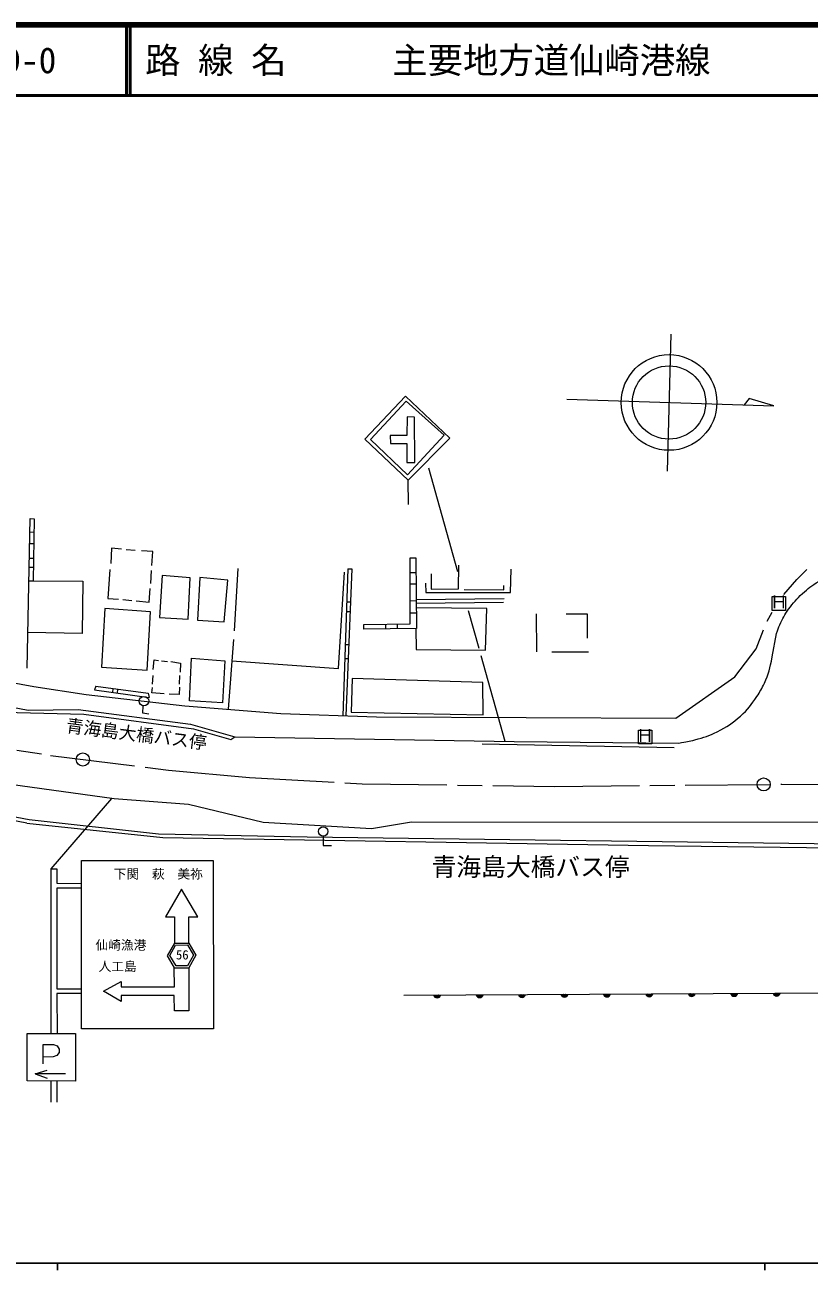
# Model space of a CAD drawing. Units: millimetres on the paper, with parts at other scales. Extents: x 40 to 680, y 20 to 380.
# Drawn here: x 163.4 to 274.3, y 204 to 380 of the extents above; entities that cross this region are included whole.
import ezdxf
from ezdxf.enums import TextEntityAlignment as Align

# ---------------------------------------------------------------- set-up
doc = ezdxf.new("R2010")
doc.units = ezdxf.units.MM
doc.linetypes.add('CHAIN', pattern=[18.5, 12, -1.5, 3.5, -1.5])
for name, color, linetype, lineweight in [('M-BGD', 7, 'Continuous', 13), ('M-BMK', 2, 'CHAIN', 13), ('M-TTL', 2, 'Continuous', 140), ('M-TTL-BAND', 7, 'Continuous', 25), ('M-TTL-LINE', 7, 'Continuous', 50), ('M-TTL-TXT', 7, 'Continuous', 13), ('M-WORK', 1, 'Continuous', 13)]:
    doc.layers.add(name, color=color, linetype=linetype, lineweight=lineweight)
doc.styles.add('ＭＳ ゴシック', font='')
doc.styles.get('ＭＳ ゴシック').set_extended_font_data('MS Gothic')

msp = doc.modelspace()

# ---------------------------------------------------------------- linework, layer by layer
at = {"layer": 'M-BGD'}
for centre, radius in [((171.577, 276.178), 0.932), ((267.843, 272.645), 0.926)]:
    msp.add_circle(centre, radius, dxfattribs=at)
at = {"layer": 'M-BMK'}
for p, q in [((166.993, 276.744), (183.682, 274.684)), ((183.682, 274.684), (195.121, 273.632)), ((195.121, 273.632), (211.057, 272.734)), ((211.057, 272.734), (238.267, 272.373)), ((238.267, 272.373), (270.404, 272.668))]:
    msp.add_line(p, q, dxfattribs=at)
at = {"layer": 'M-BMK', "linetype": 'Continuous'}
for p, q in [((164.01, 267.637), (129.481, 274.125)), ((163.634, 267.152), (135.119, 272.765))]:
    msp.add_line(p, q, dxfattribs=at)
at = {"layer": 'M-BMK'}
for points in [[(73.753, 293.74), (86.218, 291.418), (117.014, 285.839), (148.938, 279.656), (166.993, 276.744)], [(270.404, 272.668), (322.821, 272.301), (334.06, 272.166)]]:
    msp.add_lwpolyline(points, dxfattribs=at)
at = {"layer": 'M-TTL'}
msp.add_line((680, 380), (40, 380), dxfattribs=at)
at = {"layer": 'M-TTL-BAND'}
for p, q in [((40, 205), (579, 205)), ((168, 205), (168, 204)), ((268, 205), (268, 204))]:
    msp.add_line(p, q, dxfattribs=at)
at = {"layer": 'M-TTL-LINE'}
for p, q in [((177.75, 380), (177.75, 370)), ((178.25, 380), (178.25, 370)), ((40, 370), (680, 370))]:
    msp.add_line(p, q, dxfattribs=at)
at = {"layer": 'M-WORK'}
for p, q in [((254.714, 336.277), (254.218, 316.932)), ((217.539, 324.587), (217.539, 324.578)), ((220.432, 317.411), (224.547, 302.762)), ((217.632, 312.202), (217.592, 315.658)), ((164.092, 308.333), (164.655, 308.321)), ((164.059, 306.709), (164.626, 306.698)), ((164.017, 304.644), (164.59, 304.632)), ((178.974, 305.691), (177.702, 305.794)), ((163.991, 303.344), (164.566, 303.333)), ((181.17, 301.023), (181.262, 302.87)), ((193.474, 303.162), (192.952, 294.369)), ((209.03, 303.129), (208.345, 282.364)), ((163.952, 301.434), (164.585, 301.422)), ((217.848, 302.578), (218.692, 302.581)), ((217.853, 300.988), (218.704, 300.99)), ((177.22, 298.766), (178.512, 298.632)), ((208.877, 298.466), (209.427, 298.448)), ((217.86, 298.618), (218.722, 298.62)), ((218.721, 298.768), (231.132, 298.921)), ((218.724, 298.289), (231.071, 298.413)), ((208.831, 297.083), (209.372, 297.066)), ((217.865, 296.918), (218.735, 296.921)), ((226.062, 297.237), (227.594, 291.892)), ((235.679, 296.778), (235.714, 291.399)), ((268.35, 295.704), (269.058, 296.976)), ((214.362, 295.295), (214.37, 294.646)), ((216.031, 295.316), (216.039, 294.664)), ((269.066, 290.688), (269.653, 293.959)), ((192.893, 293.13), (192.132, 283.263)), ((208.677, 292.419), (209.186, 292.403)), ((208.612, 290.439), (209.107, 290.422)), ((227.871, 290.876), (231.269, 278.747)), ((237.887, 291.399), (243.064, 291.375)), ((182.676, 290.092), (183.537, 289.999)), ((181.424, 286.839), (181.527, 288.06)), ((185.251, 288.04), (185.189, 286.798)), ((173.413, 286.546), (173.235, 285.999)), ((173.235, 285.999), (180.943, 284.939)), ((173.413, 286.546), (180.807, 285.548)), ((175.826, 286.22), (175.747, 285.654)), ((176.496, 286.13), (176.435, 285.559)), ((180.807, 285.548), (180.943, 284.939)), ((228.06, 278.362), (255.207, 277.854)), ((216.987, 242.858), (310.372, 243.358)), ((164.841, 231.755), (166.528, 231.137)), ((167.085, 227.74), (167.076, 230.732)), ((167.926, 227.727), (167.931, 230.731))]:
    msp.add_line(p, q, dxfattribs=at)
for points in [[(217.184, 327.534), (211.433, 321.468), (217.592, 315.658), (223.479, 321.603)], [(217.295, 326.805), (212.237, 321.388), (217.477, 316.425), (222.669, 322.017)], [(215.056, 321.95), (215.077, 320.85), (217.406, 320.856), (217.41, 318.166), (218.507, 318.156), (218.496, 324.561), (217.423, 324.58), (217.407, 321.953)], [(211.323, 295.257), (217.87, 295.338), (217.842, 304.668), (218.676, 304.672), (218.751, 294.693), (211.326, 294.614)], [(182.775, 302.178), (182.426, 296.258), (186.468, 296.001), (186.741, 301.851)], [(188.132, 301.876), (187.77, 295.854), (191.571, 295.623), (192.064, 301.517)], [(174.665, 297.494), (174.193, 289.215), (180.677, 288.805), (181.126, 297.018)], [(269.06, 299.198), (270.929, 299.198), (270.929, 297.245), (269.06, 297.245)], [(186.958, 290.474), (191.678, 290.135), (191.338, 284.163), (186.68, 284.481)], [(209.665, 287.602), (209.496, 282.877), (228.182, 282.485), (228.157, 287.06)], [(250.145, 280.339), (252.014, 280.339), (252.014, 278.386), (250.145, 278.386)], [(171.389, 261.894), (190.022, 261.883), (190.032, 238.095), (171.391, 238.096)], [(185.527, 257.824), (183.255, 253.918), (184.516, 253.926), (184.519, 250.201), (186.561, 250.197), (186.545, 253.93), (187.826, 253.923)], [(184.67, 249.948), (186.369, 249.952), (187.215, 248.51), (186.398, 246.986), (184.786, 246.989), (183.9, 248.476)], [(163.697, 237.421), (170.547, 237.419), (170.555, 230.727), (163.693, 230.738)]]:
    msp.add_lwpolyline(points, close=True, dxfattribs=at)
for points in [[(240.004, 327.109), (269.291, 326.144), (265.793, 327.185), (265.088, 326.282)], [(163.703, 289.09), (164.13, 310.215), (164.689, 310.205), (164.532, 301.422), (171.581, 301.391), (171.477, 293.985), (163.804, 294.124)], [(177.024, 305.9), (175.615, 306.043), (175.512, 303.855)], [(181.313, 303.598), (181.457, 305.547), (179.877, 305.65)], [(75.565, 302.808), (123.919, 294.326), (136.643, 292.012), (147.214, 289.704), (164.635, 286.508), (172.033, 285.377), (185.988, 283.744), (199.573, 282.682), (213.1, 282.191), (255.448, 282.001), (263.776, 287.876), (266.777, 291.823), (267.831, 294.486)], [(175.375, 303.047), (175.116, 298.93), (176.604, 298.817)], [(209.03, 303.129), (209.613, 303.122), (208.784, 282.348)], [(220.041, 301.081), (220.079, 299.774), (232.033, 299.793), (232.165, 303.059)], [(220.807, 302.413), (220.821, 300.258), (224.7, 300.282), (224.748, 303.648)], [(270.681, 299.505), (272.548, 301.598), (273.954, 303.034)], [(192.661, 290.128), (207.723, 289.039), (208.566, 302.626)], [(179.128, 298.591), (180.954, 298.407), (181.108, 300.346)], [(225.513, 300.211), (231.128, 300.17), (231.128, 300.758)], [(74.771, 298.832), (108.819, 292.742), (133.807, 288.402), (162.282, 282.812), (171.708, 282.558), (187.244, 280.527), (192.507, 278.995), (193.082, 279.393)], [(74.838, 299.168), (88.715, 296.695), (123.026, 290.747), (137.661, 288.135), (163.823, 283.145)], [(218.677, 294.692), (218.692, 291.739), (228.494, 291.637), (228.713, 297.49), (218.729, 297.616)], [(242.955, 293.317), (242.926, 296.72), (239.921, 296.724)], [(181.537, 288.881), (181.65, 290.266), (182.265, 290.184)], [(184.009, 289.999), (185.384, 289.805), (185.333, 288.532)], [(183.086, 285.434), (181.342, 285.588), (181.403, 286.326)], [(185.241, 286.398), (185.189, 285.342), (183.804, 285.383)], [(180.898, 282.583), (180.057, 282.699), (180.105, 283.76)], [(163.823, 283.145), (170.937, 283.225), (186.803, 281.147), (193.082, 279.393), (232.546, 278.725), (255.873, 278.498)], [(329.012, 246.128), (325.567, 266.009), (324.69, 266.825), (323.274, 267.502), (283.451, 267.257), (218.034, 267.29), (212.388, 266.378), (197.06, 267.271), (186.5, 269.787), (175.996, 270.622), (161.335, 272.651)], [(167.079, 237.42), (167.078, 260.713), (175.669, 270.667)], [(318.516, 263.729), (282.162, 264.144), (203.292, 265.18), (182.254, 265.609), (164.01, 267.637)], [(163.634, 267.152), (182.879, 265.129), (251.582, 264.017), (318.52, 263.182)], [(205.566, 265.346), (205.566, 264.029), (206.729, 264.034)], [(167.078, 260.713), (167.921, 260.709), (167.922, 258.673), (171.389, 258.663)], [(171.389, 257.991), (167.918, 258.003), (167.919, 243.767), (171.39, 243.771)], [(184.519, 250.201), (183.505, 248.422), (184.513, 246.73), (186.549, 246.728), (186.556, 240.629), (184.516, 240.639), (184.508, 242.835), (176.974, 242.835), (176.974, 241.986), (174.514, 243.428), (176.988, 244.783), (176.989, 244.025), (184.517, 244.035), (184.513, 246.73)], [(186.561, 250.197), (187.557, 248.511), (186.549, 246.728)], [(171.391, 243.09), (167.921, 243.083), (167.934, 237.42)], [(165.974, 233.154), (165.972, 235.909), (167.437, 235.891), (167.962, 235.686), (168.24, 235.238), (168.248, 234.766), (167.915, 234.342), (167.376, 234.131), (165.973, 234.113)], [(169.147, 231.75), (164.841, 231.755), (166.537, 232.28)]]:
    msp.add_lwpolyline(points, dxfattribs=at)
for centre, radius in [((254.467, 326.632), 6.761), ((254.467, 326.632), 5.181), ((180.221, 284.419), 0.669), ((205.566, 266.004), 0.658)]:
    msp.add_circle(centre, radius, dxfattribs=at)
for centre, radius, start, end in [((221.679, 242.995), 0.512, 192.98755, 347.62678), ((221.679, 242.995), 0.41, 196.23284, 344.38148), ((221.679, 242.995), 0.307, 201.76729, 338.84704), ((221.679, 242.995), 0.205, 213.59055, 327.02377), ((227.679, 243.028), 0.512, 192.98755, 347.62678), ((227.679, 243.028), 0.41, 196.23284, 344.38148), ((227.679, 243.028), 0.307, 201.76729, 338.84704), ((227.679, 243.028), 0.205, 213.59055, 327.02377), ((233.679, 243.06), 0.512, 192.98755, 347.62678), ((233.679, 243.06), 0.41, 196.23284, 344.38148), ((233.679, 243.06), 0.307, 201.76729, 338.84704), ((233.679, 243.06), 0.205, 213.59055, 327.02377), ((239.679, 243.092), 0.512, 192.98755, 347.62678), ((239.679, 243.092), 0.41, 196.23284, 344.38148), ((239.679, 243.092), 0.307, 201.76729, 338.84704), ((239.679, 243.092), 0.205, 213.59055, 327.02377), ((245.679, 243.124), 0.512, 192.98755, 347.62678), ((245.679, 243.124), 0.41, 196.23284, 344.38148), ((245.679, 243.124), 0.307, 201.76729, 338.84704), ((245.679, 243.124), 0.205, 213.59055, 327.02377), ((251.679, 243.156), 0.512, 192.98755, 347.62678), ((251.679, 243.156), 0.41, 196.23284, 344.38148), ((251.679, 243.156), 0.307, 201.76729, 338.84704), ((251.679, 243.156), 0.205, 213.59055, 327.02377), ((257.679, 243.188), 0.512, 192.98755, 347.62678), ((257.679, 243.188), 0.41, 196.23284, 344.38148), ((257.679, 243.188), 0.307, 201.76729, 338.84704), ((257.679, 243.188), 0.205, 213.59055, 327.02377), ((263.679, 243.221), 0.512, 192.98755, 347.62678), ((263.679, 243.221), 0.41, 196.23284, 344.38148), ((263.679, 243.221), 0.307, 201.76729, 338.84704), ((263.679, 243.221), 0.205, 213.59055, 327.02377), ((269.678, 243.253), 0.512, 192.98755, 347.62678), ((269.678, 243.253), 0.41, 196.23284, 344.38148), ((269.678, 243.253), 0.307, 201.76729, 338.84704), ((269.678, 243.253), 0.205, 213.59055, 327.02377)]:
    msp.add_arc(centre, radius, start, end, dxfattribs=at)
for points, knots in [([(269.653, 293.959), (269.849, 294.556), (269.925, 294.737), (270.136, 295.221), (270.525, 296.118), (270.796, 296.609), (271.377, 297.396), (272.062, 298.324), (272.48, 298.83), (273.326, 299.612), (274.169, 300.392), (274.549, 300.64), (275.676, 301.377)], [0, 0, 0, 0, 1, 1, 1, 2, 2, 2, 3, 3, 3, 4, 4, 4, 4]), ([(255.873, 278.498), (256.934, 278.66), (257.26, 278.729), (258.132, 278.953), (259.4, 279.279), (260.113, 279.509), (261.287, 280.092), (262.674, 280.782), (263.409, 281.291), (264.572, 282.316), (265.626, 283.244), (266.094, 283.908), (266.881, 285.07), (267.353, 285.768), (267.577, 286.189), (267.943, 286.948), (268.603, 288.323), (268.676, 288.951), (269.066, 290.688)], [0, 0, 0, 0, 1, 1, 1, 2, 2, 2, 3, 3, 3, 4, 4, 4, 5, 5, 5, 6, 6, 6, 6])]:
    msp.add_open_spline(points, degree=3, knots=knots, dxfattribs=at)

# ---------------------------------------------------------------- texts
at = {"layer": 'M-TTL-TXT', "style": 'ＭＳ ゴシック'}
for s, p in [('図面コード      9-0', (120.38, 375)), ('路 線 名      主要地方道仙崎港線', (180.38, 375))]:
    msp.add_text(s, height=3.666, dxfattribs=at).set_placement(p, align=Align.MIDDLE_LEFT)
at = {"layer": 'M-WORK', "style": 'ＭＳ ゴシック'}
for p in [(269.999, 296.972), (251.084, 278.113)]:
    msp.add_text('Ｈ', height=1.833, dxfattribs=at).set_placement(p, align=Align.BOTTOM_CENTER)
msp.add_text('青海島大橋バス停', height=1.833, rotation=352.828, dxfattribs=at).set_placement((169.046, 279.556), align=Align.BOTTOM_LEFT)
for s, height, p in [('青海島大橋バス停', 2.566, (220.894, 258.943)), ('下関\u3000萩\u3000美祢', 1.32, (175.944, 258.944)), ('仙崎漁港', 1.32, (173.359, 248.89)), ('56', 1.32, (184.74, 247.512)), ('人工島', 1.32, (173.797, 245.866))]:
    msp.add_text(s, height=height, dxfattribs=at).set_placement(p, align=Align.BOTTOM_LEFT)

doc.saveas('drawing.dxf')
